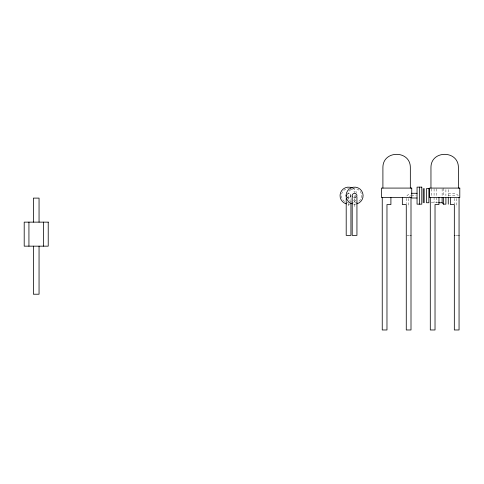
<?xml version="1.0" encoding="UTF-8"?>
<svg xmlns="http://www.w3.org/2000/svg" width="484" height="484" viewBox="0 0 484 484"><rect width="100%" height="100%" fill="white"/><g stroke="black" fill="none" stroke-linecap="round" stroke-linejoin="round"><path stroke-width="0.36" stroke-dasharray="2.42 1.81" d="M350.93 195.651C350.985 197.393 348.873 198.615 347.385 197.696A2.366 2.366 0 0 0 350.912 195.959A2.366 2.366 0 0 0 347.954 193.364C352.624 192.862 350.658 199.777 350.93 202.251M406.947 195.875L408.859 193.963L410.123 193.443M448.269 193.285C451.632 193.394 456.333 192.275 458.372 195.875M411.473 195.651L416.355 195.651M448.269 195.651L453.853 195.651A2.837 2.837 0 0 1 455.855 196.48M431.244 202.742L437.863 202.742M406.965 235.381L410.305 235.381M455.504 235.381L457.87 235.381M454.288 198.367L454.325 203.891M456.69 198.488L456.69 207.001M448.269 189.631L448.269 197.853M445.903 189.631L445.903 195.651M443.538 188.276L443.538 195.651M442.122 188.796L442.122 196.873M436.447 188.796L436.447 196.873M436.447 197.484L436.447 202.742M434.081 188.796L434.081 202.742M431.244 188.796L431.244 197.484M408.635 198.488L408.635 207.001M406.27 198.331L406.27 203.625M354.572 195.651L354.572 207.001M348.565 195.651L348.565 199.904M348.565 203.455L348.565 207.001M409.464 196.48A2.837 2.837 0 0 1 410.741 195.748M350.404 188.796A7.097 7.097 0 0 1 353.586 200.666M348.565 202.742A7.097 7.097 0 0 1 341.474 195.651A7.097 7.097 0 0 1 348.565 188.554M355.94 199.904A8.512 8.512 0 0 1 352.824 203.02M350.773 203.873A8.512 8.512 0 0 1 346.363 203.873M352.824 188.276A8.512 8.512 0 0 1 356.569 192.741M356.055 204.03A8.512 8.512 0 0 1 352.37 203.873M355.758 197.696L354.572 198.01L353.393 197.696A2.366 2.366 0 0 0 355.758 197.696M351.027 201.792A7.097 7.097 0 0 0 361.669 195.651A7.097 7.097 0 0 0 351.027 189.504A7.097 7.097 0 0 0 351.027 201.792"/><path stroke-width="0.73" d="M411.315 193.285L417.051 193.285M411.63 198.01L417.051 198.01M438.577 202.742L442.122 202.742L443.538 204.163L445.903 204.163L445.903 197.853M410.68 235.381L411.001 235.381M454.325 235.381L454.639 235.381M458.735 235.381L459.056 235.381M459.056 197.539L459.056 329.973L454.325 329.973L454.325 204.55L450.386 204.55L450.386 197.539M458.39 188.082L458.39 167.742C458.723 149.877 430.627 149.877 430.96 167.742L430.96 188.082M448.269 197.321L448.269 204.163M443.538 197.853L443.538 204.163M442.122 197.484L442.122 202.742M438.964 197.539L438.964 204.55L435.025 204.55L435.025 329.973L430.294 329.973L430.294 197.539M424.147 188.554L424.147 202.742M423.204 188.554L423.204 202.742M419.416 187.133L419.416 204.163M411.001 197.539L411.001 329.973L406.27 329.973L406.27 204.55L402.337 204.55L402.337 197.539M410.335 188.082L410.335 167.742C410.668 149.877 382.578 149.877 382.904 167.742L382.904 188.082M390.909 197.539L390.909 204.55L386.97 204.55L386.97 329.973L382.245 329.973L382.245 197.539M356.938 197.067L356.938 235.381L352.207 235.381L352.207 197.067M350.93 203.002L350.93 235.381L346.199 235.381L346.199 198.488M43.5 222.138L43.5 246.162M39.053 222.138L39.053 198.107L33.378 198.107L33.378 222.138M39.053 246.162L39.053 294.218L33.378 294.218L33.378 246.162M28.931 222.138L28.931 246.162M346.363 203.873A8.512 8.512 0 0 1 340.567 192.735A8.512 8.512 0 0 1 352.164 187.931M346.284 196.262A2.366 2.366 0 0 1 346.284 195.034M352.37 203.873A8.512 8.512 0 0 1 347.597 190.763A8.512 8.512 0 0 1 361.548 190.763A8.512 8.512 0 0 1 356.775 203.873M352.527 196.831A2.366 2.366 0 0 1 354.572 193.285A2.366 2.366 0 0 1 356.623 196.831M421.782 187.133L417.051 187.133L417.051 204.163L421.782 204.163L421.782 187.133M411.745 188.082L381.495 188.082L381.495 197.539L411.745 197.539L411.745 188.082M459.8 188.082L429.55 188.082L429.55 197.539L459.8 197.539L459.8 188.082M428.878 188.554L426.513 188.554L426.513 202.742L428.878 202.742L428.878 188.554M48.225 222.138L24.2 222.138L24.2 246.162L48.225 246.162L48.225 222.138"/></g></svg>
